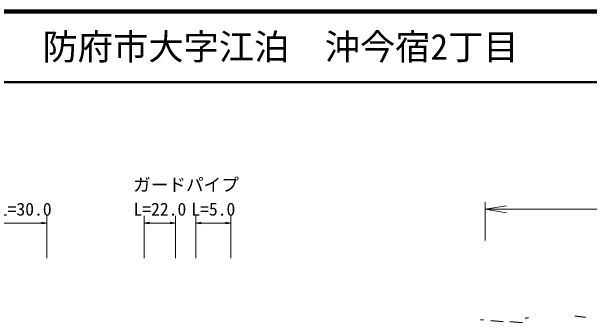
# Model space of a CAD drawing. Units: millimetres, scale not verified. Extents: x 40000 to 680000, y 20000 to 380000.
# Drawn here: x 400636 to 482566, y 335883 to 380000 of the extents above; entities that cross this region are included whole.
import ezdxf
from ezdxf.enums import TextEntityAlignment as Align

# ---------------------------------------------------------------- set-up
doc = ezdxf.new("R2010")
doc.units = ezdxf.units.MM
doc.header["$LTSCALE"] = 1000
for name, color, linetype, lineweight in [('M-BGD', 7, 'Continuous', 25), ('M-STR-HTXT', 7, 'Continuous', 13), ('M-TTL', 2, 'Continuous', 140), ('M-TTL-LINE', 7, 'Continuous', 50)]:
    doc.layers.add(name, color=color, linetype=linetype, lineweight=lineweight)
doc.layers.add('M-TTL-TXT', color=7, linetype='Continuous')
doc.styles.add('ＭＳ ゴシック', font='')
doc.styles.get('ＭＳ ゴシック').set_extended_font_data('MS Gothic')

# ---------------------------------------------------------------- blocks, each defined once
blk = doc.blocks.new('open_arrow')
at = {"color": 0, "linetype": 'Continuous', "lineweight": -2}
blk.add_lwpolyline([(7.5, 1.25), (0, 0), (7.5, -1.25)], dxfattribs=at)

msp = doc.modelspace()

# ---------------------------------------------------------------- linework, layer by layer
at = {"layer": 'M-BGD'}
for p, q in [((480496, 336805), (482022, 336624)), ((467105, 336290), (467549, 336269)), ((468602, 336157), (470343, 336038)), ((471290, 336036), (473080, 335883))]:
    msp.add_line(p, q, dxfattribs=at)
msp.add_lwpolyline([(473905, 336552), (473908, 336547), (473449, 336465)], dxfattribs=at)
at = {"layer": 'M-STR-HTXT'}
for p, q in [((467806, 347535), (467806, 352942)), ((467806, 351942), (573212, 351942)), ((405619, 344991), (405619, 350991)), ((419444, 344991), (419444, 350991)), ((423883, 344991), (423883, 350991)), ((426759, 344991), (426759, 350991)), ((431720, 344991), (431720, 350991)), ((383280, 349991), (405619, 349991)), ((419444, 349991), (423883, 349991)), ((426759, 349991), (431720, 349991))]:
    msp.add_line(p, q, dxfattribs=at)
at = {"layer": 'M-TTL'}
msp.add_line((680000, 380000), (40000, 380000), dxfattribs=at)
at = {"layer": 'M-TTL-LINE'}
msp.add_line((40000, 370000), (680000, 370000), dxfattribs=at)

# ---------------------------------------------------------------- block references
at = {"layer": 'M-STR-HTXT'}
for p, xscale, yscale in [((467806, 351942), 400, 400), ((419444, 349991), 100, 100), ((426759, 349991), 100, 100)]:
    msp.add_blockref('open_arrow', p, dxfattribs=dict(at, xscale=xscale, yscale=yscale))
at = {"layer": 'M-STR-HTXT', "xscale": 100, "yscale": 100, "rotation": 180}
for p in [(405619, 349991), (423883, 349991), (431720, 349991)]:
    msp.add_blockref('open_arrow', p, dxfattribs=at)

# ---------------------------------------------------------------- texts
at = {"layer": 'M-STR-HTXT', "style": 'ＭＳ ゴシック'}
for s, p in [('ガードパイプ', (425364, 353963)), ('ガードパイプ L=30.0', (394449, 350491)), ('L=22.0', (421664, 350491)), ('L=5.0', (429239, 350491))]:
    msp.add_text(s, height=1833, dxfattribs=at).set_placement(p, align=Align.BOTTOM_CENTER)
at = {"layer": 'M-TTL-TXT', "style": 'ＭＳ ゴシック'}
msp.add_text('防府市大字江泊\u3000沖今宿2丁目', height=3666, dxfattribs=at).set_placement((405024, 375000), align=Align.MIDDLE_LEFT)

doc.saveas('drawing.dxf')
